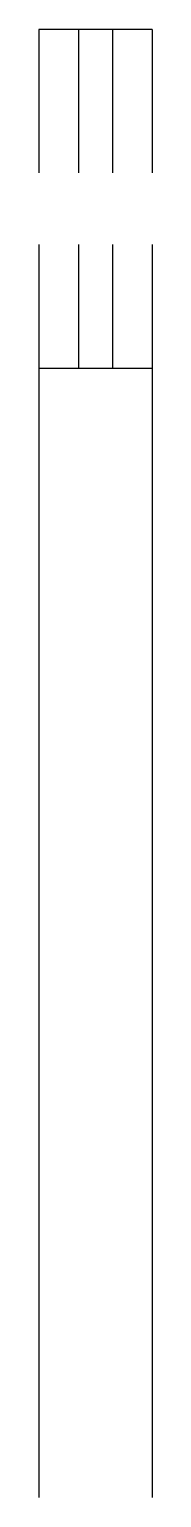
# Model space of a CAD drawing. Header units: centimetres. Extents: x -5 to 5, y 0 to 130.
import ezdxf

# ---------------------------------------------------------------- set-up
doc = ezdxf.new("R2010")
doc.units = ezdxf.units.CM
doc.linetypes.add('DASHED', pattern=[19.05, 12.7, -6.35])
for name, color, linetype in [('ATS-Pena 5', 5, 'Continuous'), ('ATS-Projeções', 1, 'DASHED'), ('ATS-Sólidos', 9, 'Continuous')]:
    doc.layers.add(name, color=color, linetype=linetype)

msp = doc.modelspace()

# ---------------------------------------------------------------- wipeouts: each hides what was drawn before it
msp.add_wipeout([(-5, 100), (5, 100), (5, 130), (-5, 130)]).dxf.layer = 'ATS-Sólidos'

# ---------------------------------------------------------------- next in the draw order: linework, layer by layer
at = {"layer": 'ATS-Pena 5'}
for p, q in [((-5, 100), (-5, 0)), ((5, 100), (5, 0))]:
    msp.add_line(p, q, dxfattribs=at)
at = {"layer": 'ATS-Projeções'}
for p, q in [((5, 130), (-5, 130)), ((-5, 130), (-5, 100)), ((-1.5, 130), (-1.5, 100)), ((1.5, 130), (1.5, 100)), ((5, 130), (5, 100)), ((-5, 100), (5, 100))]:
    msp.add_line(p, q, dxfattribs=at)

doc.saveas('drawing.dxf')
